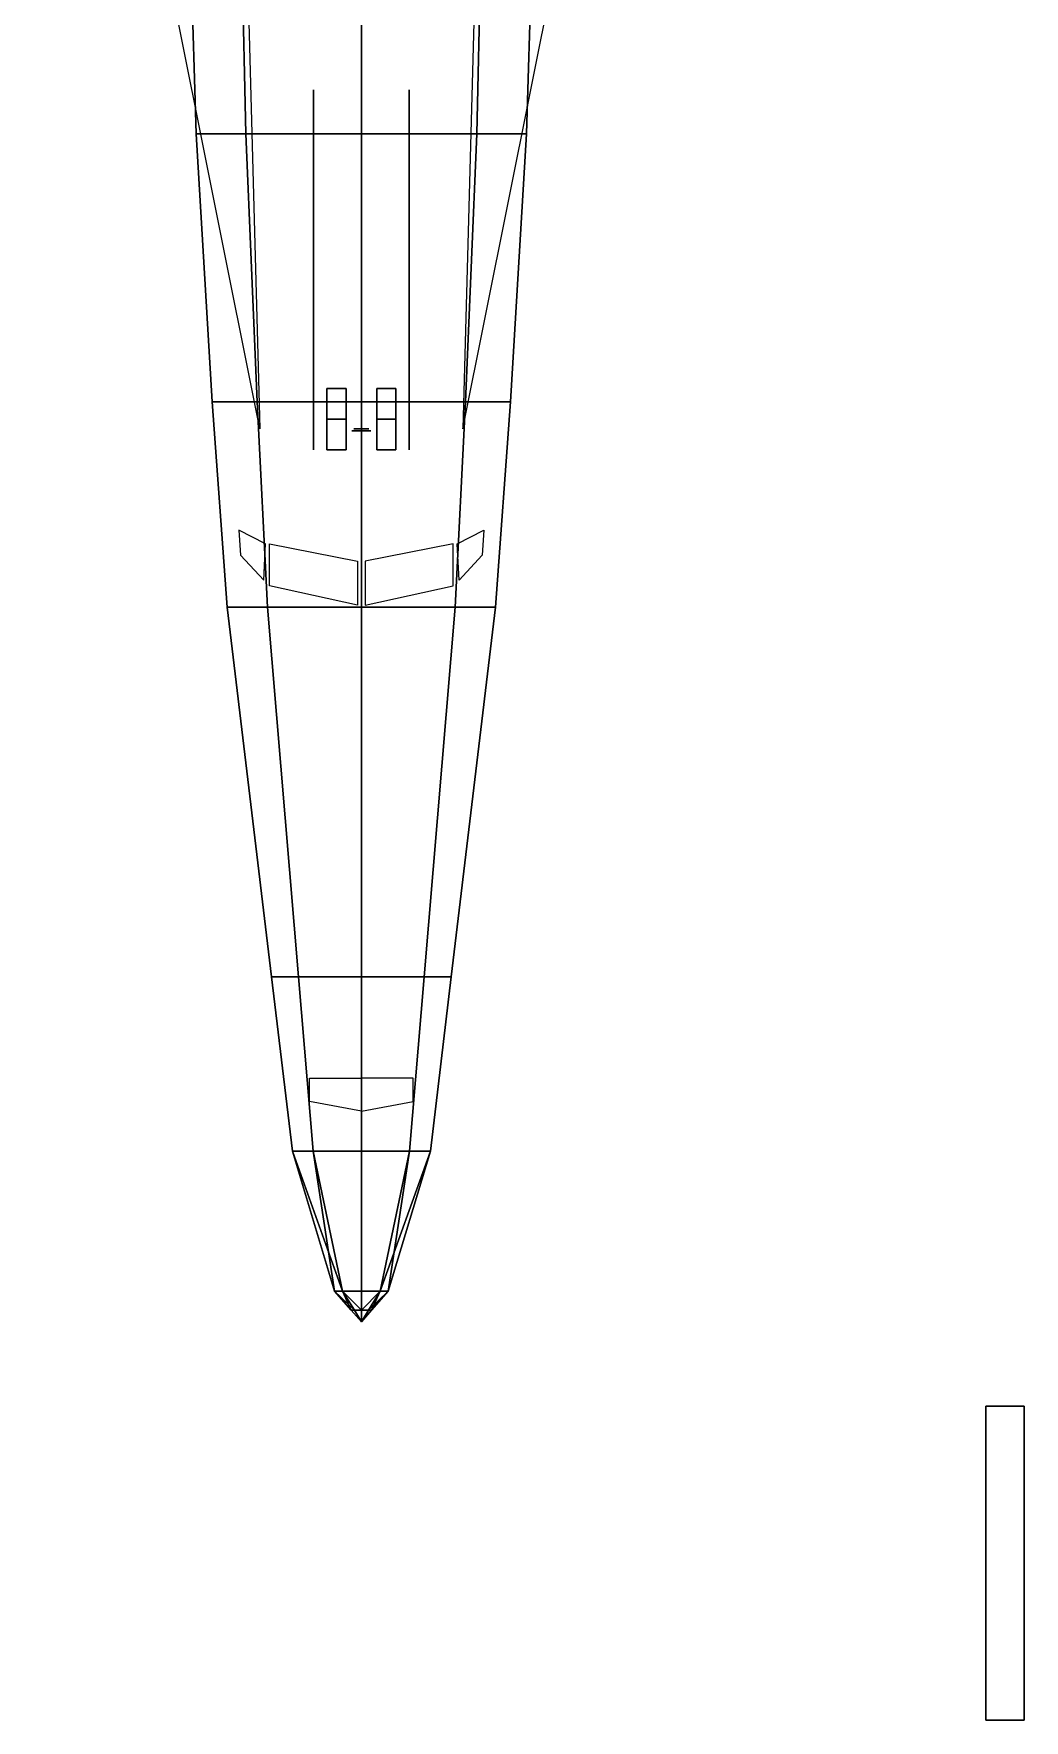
# Model space of a CAD drawing. Extents: x -10460 to 10460, y -19415 to 12503.
# Drawn here: x -2627 to 5315, y -19415 to -5895 of the extents above; entities that cross this region are included whole.
import ezdxf

# ---------------------------------------------------------------- set-up
doc = ezdxf.new("R2010")
doc.units = 0

msp = doc.modelspace()

# ---------------------------------------------------------------- linework, layer by layer
at = {"layer": '10267', "color": 1}
msp.add_3dface([(0, -11658, -922), (0, -11535, -1121), (0, -11428, -1121), (0, -11489, -922)], dxfattribs=at)
msp.add_3dface([(0, -11658, -922), (0, -11535, -1121), (0, -11428, -1121), (0, -11489, -922)], dxfattribs=at)
at = {"layer": '11479', "color": 1}
msp.add_3dface([(384, -9231, -1029), (384, -9231, -1367), (384, -6344, -1367), (384, -6344, -1075)], dxfattribs=at)
msp.add_3dface([(384, -9231, -1029), (384, -9231, -1367), (384, -6344, -1367), (384, -6344, -1075)], dxfattribs=at)
at = {"layer": '11577', "color": 1}
msp.add_3dface([(-384, -9231, -1029), (-384, -9231, -1367), (-384, -6344, -1367), (-384, -6344, -1075)], dxfattribs=at)
msp.add_3dface([(-384, -9231, -1029), (-384, -9231, -1367), (-384, -6344, -1367), (-384, -6344, -1075)], dxfattribs=at)
at = {"layer": '12241', "color": 1}
for points in [[(0, -8125, -1137), (0, -8924, -2043), (0, -8924, -2150), (0, -7972, -1106)], [(0, -8125, -1137), (0, -8924, -2043), (0, -8924, -2150), (0, -7972, -1106)], [(0, -9062, -1106), (0, -9062, -3256), (0, -8924, -3256), (0, -8924, -1106)], [(0, -9062, -1106), (0, -9062, -3256), (0, -8924, -3256), (0, -8924, -1106)], [(61, -9062, -1106), (61, -9062, -2949), (-61, -9062, -2949), (-61, -9062, -1106)], [(61, -9062, -1106), (61, -9062, -2949), (-61, -9062, -2949), (-61, -9062, -1106)]]:
    msp.add_3dface(points, dxfattribs=at)
at = {"layer": '12483', "color": 1}
for points in [[(5315, -16896, 2196), (5315, -16896, -3594), (5007, -16896, -3594), (5007, -16896, 2196)], [(5315, -19415, 2196), (5315, -16896, 2196), (5007, -16896, 2196), (5007, -19415, 2196)], [(5007, -19415, 2196), (5007, -16896, 2196), (5007, -16896, -3594), (5007, -19415, -3594)], [(5007, -19415, -3594), (5007, -16896, -3594), (5315, -16896, -3594), (5315, -19415, -3594)], [(5315, -19415, -3594), (5315, -16896, -3594), (5315, -16896, 2196), (5315, -19415, 2196)], [(5007, -19415, 2196), (5007, -19415, -3594), (5315, -19415, -3594), (5315, -19415, 2196)]]:
    msp.add_3dface(points, dxfattribs=at)
at = {"layer": '14333', "color": 1}
for points in [[(123, -8986, -2964), (123, -8986, -3517), (123, -8740, -3379), (123, -8986, -2964)], [(123, -8986, -2964), (123, -8740, -3379), (123, -8740, -3103), (123, -8986, -2964)], [(123, -8986, -2964), (276, -8986, -2964), (276, -8740, -3103), (123, -8740, -3103)], [(123, -8740, -3379), (276, -8740, -3379), (276, -8740, -3103), (123, -8740, -3103)], [(123, -8740, -3379), (276, -8740, -3379), (276, -8986, -3517), (123, -8986, -3517)], [(123, -8986, -2964), (123, -8986, -3517), (123, -8740, -3379), (123, -8986, -2964)], [(123, -8986, -2964), (123, -8740, -3379), (123, -8740, -3103), (123, -8986, -2964)], [(123, -8986, -2964), (276, -8986, -2964), (276, -8740, -3103), (123, -8740, -3103)], [(123, -8740, -3379), (276, -8740, -3379), (276, -8740, -3103), (123, -8740, -3103)], [(123, -8740, -3379), (276, -8740, -3379), (276, -8986, -3517), (123, -8986, -3517)], [(276, -8986, -2964), (276, -8986, -3517), (276, -8740, -3379), (276, -8986, -2964)], [(276, -8986, -2964), (276, -8740, -3379), (276, -8740, -3103), (276, -8986, -2964)], [(276, -8986, -2964), (276, -8986, -3517), (276, -8740, -3379), (276, -8986, -2964)], [(276, -8986, -2964), (276, -8740, -3379), (276, -8740, -3103), (276, -8986, -2964)], [(123, -8986, -2964), (123, -9231, -3103), (123, -9231, -3379), (123, -8986, -2964)], [(123, -8986, -2964), (123, -9231, -3379), (123, -8986, -3517), (123, -8986, -2964)], [(123, -8986, -2964), (276, -8986, -2964), (276, -9231, -3103), (123, -9231, -3103)], [(123, -9231, -3379), (276, -9231, -3379), (276, -8986, -3517), (123, -8986, -3517)], [(123, -8986, -2964), (123, -9231, -3103), (123, -9231, -3379), (123, -8986, -2964)], [(123, -8986, -2964), (123, -9231, -3379), (123, -8986, -3517), (123, -8986, -2964)], [(123, -8986, -2964), (276, -8986, -2964), (276, -9231, -3103), (123, -9231, -3103)], [(123, -9231, -3379), (276, -9231, -3379), (276, -8986, -3517), (123, -8986, -3517)], [(276, -8986, -2964), (276, -9231, -3103), (276, -9231, -3379), (276, -8986, -2964)], [(276, -8986, -2964), (276, -9231, -3379), (276, -8986, -3517), (276, -8986, -2964)], [(276, -8986, -2964), (276, -9231, -3103), (276, -9231, -3379), (276, -8986, -2964)], [(276, -8986, -2964), (276, -9231, -3379), (276, -8986, -3517), (276, -8986, -2964)], [(123, -9231, -3379), (276, -9231, -3379), (276, -9231, -3103), (123, -9231, -3103)], [(123, -9231, -3379), (276, -9231, -3379), (276, -9231, -3103), (123, -9231, -3103)]]:
    msp.add_3dface(points, dxfattribs=at)
at = {"layer": '15049', "color": 1}
for points in [[(-276, -8986, -2964), (-276, -8986, -3517), (-276, -8740, -3379), (-276, -8986, -2964)], [(-276, -8986, -2964), (-276, -8740, -3379), (-276, -8740, -3103), (-276, -8986, -2964)], [(-276, -8986, -2964), (-123, -8986, -2964), (-123, -8740, -3103), (-276, -8740, -3103)], [(-276, -8740, -3379), (-123, -8740, -3379), (-123, -8740, -3103), (-276, -8740, -3103)], [(-276, -8740, -3379), (-123, -8740, -3379), (-123, -8986, -3517), (-276, -8986, -3517)], [(-276, -8986, -2964), (-276, -8986, -3517), (-276, -8740, -3379), (-276, -8986, -2964)], [(-276, -8986, -2964), (-276, -8740, -3379), (-276, -8740, -3103), (-276, -8986, -2964)], [(-276, -8986, -2964), (-123, -8986, -2964), (-123, -8740, -3103), (-276, -8740, -3103)], [(-276, -8740, -3379), (-123, -8740, -3379), (-123, -8740, -3103), (-276, -8740, -3103)], [(-276, -8740, -3379), (-123, -8740, -3379), (-123, -8986, -3517), (-276, -8986, -3517)], [(-123, -8986, -2964), (-123, -8986, -3517), (-123, -8740, -3379), (-123, -8986, -2964)], [(-123, -8986, -2964), (-123, -8740, -3379), (-123, -8740, -3103), (-123, -8986, -2964)], [(-123, -8986, -2964), (-123, -8986, -3517), (-123, -8740, -3379), (-123, -8986, -2964)], [(-123, -8986, -2964), (-123, -8740, -3379), (-123, -8740, -3103), (-123, -8986, -2964)], [(-276, -8986, -2964), (-276, -9231, -3103), (-276, -9231, -3379), (-276, -8986, -2964)], [(-276, -8986, -2964), (-276, -9231, -3379), (-276, -8986, -3517), (-276, -8986, -2964)], [(-276, -8986, -2964), (-123, -8986, -2964), (-123, -9231, -3103), (-276, -9231, -3103)], [(-276, -9231, -3379), (-123, -9231, -3379), (-123, -8986, -3517), (-276, -8986, -3517)], [(-276, -8986, -2964), (-276, -9231, -3103), (-276, -9231, -3379), (-276, -8986, -2964)], [(-276, -8986, -2964), (-276, -9231, -3379), (-276, -8986, -3517), (-276, -8986, -2964)], [(-276, -8986, -2964), (-123, -8986, -2964), (-123, -9231, -3103), (-276, -9231, -3103)], [(-276, -9231, -3379), (-123, -9231, -3379), (-123, -8986, -3517), (-276, -8986, -3517)], [(-123, -8986, -2964), (-123, -9231, -3103), (-123, -9231, -3379), (-123, -8986, -2964)], [(-123, -8986, -2964), (-123, -9231, -3379), (-123, -8986, -3517), (-123, -8986, -2964)], [(-123, -8986, -2964), (-123, -9231, -3103), (-123, -9231, -3379), (-123, -8986, -2964)], [(-123, -8986, -2964), (-123, -9231, -3379), (-123, -8986, -3517), (-123, -8986, -2964)], [(-276, -9231, -3379), (-123, -9231, -3379), (-123, -9231, -3103), (-276, -9231, -3103)], [(-276, -9231, -3379), (-123, -9231, -3379), (-123, -9231, -3103), (-276, -9231, -3103)]]:
    msp.add_3dface(points, dxfattribs=at)
at = {"layer": '23057', "color": 1}
for points in [[(-927, -6697, 1358), (-956, -5376, 1507), (-1365, -5376, 346), (-1325, -6697, 280)], [(-1325, -6697, 280), (-1365, -5376, 346), (-956, -5376, -816), (-927, -6697, -799)], [(-927, -6697, 1358), (-956, -5376, 1507), (-1365, -5376, 346), (-1325, -6697, 280)], [(-1325, -6697, 280), (-1365, -5376, 346), (-956, -5376, -816), (-927, -6697, -799)], [(0, -6697, 1628), (0, -5376, 1797), (-956, -5376, 1507), (-927, -6697, 1358)], [(-927, -6697, -799), (-956, -5376, -816), (0, -5376, -1106), (0, -6697, -1068)], [(0, -6697, 1628), (0, -5376, 1797), (-956, -5376, 1507), (-927, -6697, 1358)], [(-927, -6697, -799), (-956, -5376, -816), (0, -5376, -1106), (0, -6697, -1068)], [(0, -6697, -1068), (0, -5376, -1106), (956, -5376, -816), (927, -6697, -799)], [(927, -6697, 1358), (956, -5376, 1507), (0, -5376, 1797), (0, -6697, 1628)], [(0, -6697, -1068), (0, -5376, -1106), (956, -5376, -816), (927, -6697, -799)], [(927, -6697, 1358), (956, -5376, 1507), (0, -5376, 1797), (0, -6697, 1628)], [(927, -6697, -799), (956, -5376, -816), (1365, -5376, 346), (1325, -6697, 280)], [(1325, -6697, 280), (1365, -5376, 346), (956, -5376, 1507), (927, -6697, 1358)], [(927, -6697, -799), (956, -5376, -816), (1365, -5376, 346), (1325, -6697, 280)], [(1325, -6697, 280), (1365, -5376, 346), (956, -5376, 1507), (927, -6697, 1358)]]:
    msp.add_3dface(points, dxfattribs=at)
at = {"layer": '25507', "color": 1}
for points in [[(-836, -8847, 1116), (-927, -6697, 1358), (-1325, -6697, 280), (-1195, -8847, 172)], [(-1195, -8847, 172), (-1325, -6697, 280), (-927, -6697, -799), (-836, -8847, -771)], [(-836, -8847, 1116), (-927, -6697, 1358), (-1325, -6697, 280), (-1195, -8847, 172)], [(-1195, -8847, 172), (-1325, -6697, 280), (-927, -6697, -799), (-836, -8847, -771)], [(0, -8847, 1352), (0, -6697, 1628), (-927, -6697, 1358), (-836, -8847, 1116)], [(-836, -8847, -771), (-927, -6697, -799), (0, -6697, -1068), (0, -8847, -1007)], [(0, -8847, 1352), (0, -6697, 1628), (-927, -6697, 1358), (-836, -8847, 1116)], [(-836, -8847, -771), (-927, -6697, -799), (0, -6697, -1068), (0, -8847, -1007)], [(0, -8847, -1007), (0, -6697, -1068), (927, -6697, -799), (836, -8847, -771)], [(836, -8847, 1116), (927, -6697, 1358), (0, -6697, 1628), (0, -8847, 1352)], [(0, -8847, -1007), (0, -6697, -1068), (927, -6697, -799), (836, -8847, -771)], [(836, -8847, 1116), (927, -6697, 1358), (0, -6697, 1628), (0, -8847, 1352)], [(836, -8847, -771), (927, -6697, -799), (1325, -6697, 280), (1195, -8847, 172)], [(1195, -8847, 172), (1325, -6697, 280), (927, -6697, 1358), (836, -8847, 1116)], [(836, -8847, -771), (927, -6697, -799), (1325, -6697, 280), (1195, -8847, 172)], [(1195, -8847, 172), (1325, -6697, 280), (927, -6697, 1358), (836, -8847, 1116)], [(-753, -10491, 825), (-836, -8847, 1116), (-1195, -8847, 172), (-1075, -10491, 32)], [(-1075, -10491, 32), (-1195, -8847, 172), (-836, -8847, -771), (-753, -10491, -762)], [(-753, -10491, 825), (-836, -8847, 1116), (-1195, -8847, 172), (-1075, -10491, 32)], [(-1075, -10491, 32), (-1195, -8847, 172), (-836, -8847, -771), (-753, -10491, -762)], [(0, -10491, 1023), (0, -8847, 1352), (-836, -8847, 1116), (-753, -10491, 825)], [(-753, -10491, -762), (-836, -8847, -771), (0, -8847, -1007), (0, -10491, -960)], [(0, -10491, 1023), (0, -8847, 1352), (-836, -8847, 1116), (-753, -10491, 825)], [(-753, -10491, -762), (-836, -8847, -771), (0, -8847, -1007), (0, -10491, -960)], [(0, -10491, -960), (0, -8847, -1007), (836, -8847, -771), (753, -10491, -762)], [(753, -10491, 825), (836, -8847, 1116), (0, -8847, 1352), (0, -10491, 1023)], [(0, -10491, -960), (0, -8847, -1007), (836, -8847, -771), (753, -10491, -762)], [(753, -10491, 825), (836, -8847, 1116), (0, -8847, 1352), (0, -10491, 1023)], [(753, -10491, -762), (836, -8847, -771), (1195, -8847, 172), (1075, -10491, 32)], [(1075, -10491, 32), (1195, -8847, 172), (836, -8847, 1116), (753, -10491, 825)], [(753, -10491, -762), (836, -8847, -771), (1195, -8847, 172), (1075, -10491, 32)], [(1075, -10491, 32), (1195, -8847, 172), (836, -8847, 1116), (753, -10491, 825)], [(-504, -13455, 300), (-753, -10491, 825), (-1075, -10491, 32), (-720, -13455, -223)], [(-720, -13455, -223), (-1075, -10491, 32), (-753, -10491, -762), (-504, -13455, -745)], [(-504, -13455, 300), (-753, -10491, 825), (-1075, -10491, 32), (-720, -13455, -223)], [(-720, -13455, -223), (-1075, -10491, 32), (-753, -10491, -762), (-504, -13455, -745)], [(0, -13455, 430), (0, -10491, 1023), (-753, -10491, 825), (-504, -13455, 300)], [(-504, -13455, -745), (-753, -10491, -762), (0, -10491, -960), (0, -13455, -875)], [(0, -13455, 430), (0, -10491, 1023), (-753, -10491, 825), (-504, -13455, 300)], [(-504, -13455, -745), (-753, -10491, -762), (0, -10491, -960), (0, -13455, -875)], [(0, -13455, -875), (0, -10491, -960), (753, -10491, -762), (504, -13455, -745)], [(504, -13455, 300), (753, -10491, 825), (0, -10491, 1023), (0, -13455, 430)], [(0, -13455, -875), (0, -10491, -960), (753, -10491, -762), (504, -13455, -745)], [(504, -13455, 300), (753, -10491, 825), (0, -10491, 1023), (0, -13455, 430)], [(504, -13455, -745), (753, -10491, -762), (1075, -10491, 32), (720, -13455, -223)], [(720, -13455, -223), (1075, -10491, 32), (753, -10491, 825), (504, -13455, 300)], [(504, -13455, -745), (753, -10491, -762), (1075, -10491, 32), (720, -13455, -223)], [(720, -13455, -223), (1075, -10491, 32), (753, -10491, 825), (504, -13455, 300)], [(-387, -14853, -87), (-504, -13455, 300), (-720, -13455, -223), (-553, -14853, -419)], [(-553, -14853, -419), (-720, -13455, -223), (-504, -13455, -745), (-387, -14853, -752)], [(-387, -14853, -87), (-504, -13455, 300), (-720, -13455, -223), (-553, -14853, -419)], [(-553, -14853, -419), (-720, -13455, -223), (-504, -13455, -745), (-387, -14853, -752)], [(0, -14853, -4), (0, -13455, 430), (-504, -13455, 300), (-387, -14853, -87)], [(-387, -14853, -752), (-504, -13455, -745), (0, -13455, -875), (0, -14853, -835)], [(0, -14853, -4), (0, -13455, 430), (-504, -13455, 300), (-387, -14853, -87)], [(-387, -14853, -752), (-504, -13455, -745), (0, -13455, -875), (0, -14853, -835)], [(0, -14853, -835), (0, -13455, -875), (504, -13455, -745), (387, -14853, -752)], [(387, -14853, -87), (504, -13455, 300), (0, -13455, 430), (0, -14853, -4)], [(0, -14853, -835), (0, -13455, -875), (504, -13455, -745), (387, -14853, -752)], [(387, -14853, -87), (504, -13455, 300), (0, -13455, 430), (0, -14853, -4)], [(387, -14853, -752), (504, -13455, -745), (720, -13455, -223), (553, -14853, -419)], [(553, -14853, -419), (720, -13455, -223), (504, -13455, 300), (387, -14853, -87)], [(387, -14853, -752), (504, -13455, -745), (720, -13455, -223), (553, -14853, -419)], [(553, -14853, -419), (720, -13455, -223), (504, -13455, 300), (387, -14853, -87)], [(-215, -15974, -577), (-387, -14853, -87), (-553, -14853, -419), (-215, -15974, -577)], [(-215, -15974, -577), (-553, -14853, -419), (-151, -15974, -758), (-215, -15974, -577)], [(-151, -15974, -758), (-553, -14853, -419), (-387, -14853, -752), (-151, -15974, -758)], [(-215, -15974, -577), (-387, -14853, -87), (-553, -14853, -419), (-215, -15974, -577)], [(-215, -15974, -577), (-553, -14853, -419), (-151, -15974, -758), (-215, -15974, -577)], [(-151, -15974, -758), (-553, -14853, -419), (-387, -14853, -752), (-151, -15974, -758)], [(0, -15974, -352), (0, -14853, -4), (-387, -14853, -87), (-151, -15974, -397)], [(-151, -15974, -397), (-387, -14853, -87), (-215, -15974, -577), (-151, -15974, -397)], [(-151, -15974, -758), (-387, -14853, -752), (0, -14853, -835), (0, -15974, -803)], [(0, -15974, -352), (0, -14853, -4), (-387, -14853, -87), (-151, -15974, -397)], [(-151, -15974, -397), (-387, -14853, -87), (-215, -15974, -577), (-151, -15974, -397)], [(-151, -15974, -758), (-387, -14853, -752), (0, -14853, -835), (0, -15974, -803)], [(0, -15974, -803), (0, -14853, -835), (387, -14853, -752), (151, -15974, -758)], [(151, -15974, -397), (387, -14853, -87), (0, -14853, -4), (0, -15974, -352)], [(0, -15974, -803), (0, -14853, -835), (387, -14853, -752), (151, -15974, -758)], [(151, -15974, -397), (387, -14853, -87), (0, -14853, -4), (0, -15974, -352)], [(151, -15974, -758), (553, -14853, -419), (215, -15974, -577), (151, -15974, -758)], [(151, -15974, -758), (387, -14853, -752), (553, -14853, -419), (151, -15974, -758)], [(215, -15974, -577), (387, -14853, -87), (151, -15974, -397), (215, -15974, -577)], [(151, -15974, -758), (553, -14853, -419), (215, -15974, -577), (151, -15974, -758)], [(151, -15974, -758), (387, -14853, -752), (553, -14853, -419), (151, -15974, -758)], [(215, -15974, -577), (387, -14853, -87), (151, -15974, -397), (215, -15974, -577)], [(215, -15974, -577), (553, -14853, -419), (387, -14853, -87), (215, -15974, -577)], [(215, -15974, -577), (553, -14853, -419), (387, -14853, -87), (215, -15974, -577)], [(-81, -16128, -599), (-151, -15974, -397), (-215, -15974, -577), (-81, -16128, -599)], [(-81, -16128, -599), (-215, -15974, -577), (-56, -16128, -759), (-81, -16128, -599)], [(-56, -16128, -759), (-215, -15974, -577), (-151, -15974, -758), (-56, -16128, -759)], [(-81, -16128, -599), (-151, -15974, -397), (-215, -15974, -577), (-81, -16128, -599)], [(-81, -16128, -599), (-215, -15974, -577), (-56, -16128, -759), (-81, -16128, -599)], [(-56, -16128, -759), (-215, -15974, -577), (-151, -15974, -758), (-56, -16128, -759)], [(0, -16128, -399), (-151, -15974, -397), (-56, -16128, -439), (0, -16128, -399)], [(0, -16128, -399), (0, -15974, -352), (-151, -15974, -397), (0, -16128, -399)], [(-56, -16128, -439), (-151, -15974, -397), (-81, -16128, -599), (-56, -16128, -439)], [(-56, -16128, -759), (-151, -15974, -758), (0, -16128, -799), (-56, -16128, -759)], [(0, -16128, -799), (-151, -15974, -758), (0, -15974, -803), (0, -16128, -799)], [(0, -16128, -399), (-151, -15974, -397), (-56, -16128, -439), (0, -16128, -399)], [(0, -16128, -399), (0, -15974, -352), (-151, -15974, -397), (0, -16128, -399)], [(-56, -16128, -439), (-151, -15974, -397), (-81, -16128, -599), (-56, -16128, -439)], [(-56, -16128, -759), (-151, -15974, -758), (0, -16128, -799), (-56, -16128, -759)], [(0, -16128, -799), (-151, -15974, -758), (0, -15974, -803), (0, -16128, -799)], [(0, -16128, -799), (151, -15974, -758), (56, -16128, -759), (0, -16128, -799)], [(0, -16128, -799), (0, -15974, -803), (151, -15974, -758), (0, -16128, -799)], [(56, -16128, -439), (151, -15974, -397), (0, -16128, -399), (56, -16128, -439)], [(0, -16128, -399), (151, -15974, -397), (0, -15974, -352), (0, -16128, -399)], [(0, -16128, -799), (151, -15974, -758), (56, -16128, -759), (0, -16128, -799)], [(0, -16128, -799), (0, -15974, -803), (151, -15974, -758), (0, -16128, -799)], [(56, -16128, -439), (151, -15974, -397), (0, -16128, -399), (56, -16128, -439)], [(0, -16128, -399), (151, -15974, -397), (0, -15974, -352), (0, -16128, -399)], [(56, -16128, -759), (215, -15974, -577), (81, -16128, -599), (56, -16128, -759)], [(56, -16128, -759), (151, -15974, -758), (215, -15974, -577), (56, -16128, -759)], [(81, -16128, -599), (151, -15974, -397), (56, -16128, -439), (81, -16128, -599)], [(56, -16128, -759), (215, -15974, -577), (81, -16128, -599), (56, -16128, -759)], [(56, -16128, -759), (151, -15974, -758), (215, -15974, -577), (56, -16128, -759)], [(81, -16128, -599), (151, -15974, -397), (56, -16128, -439), (81, -16128, -599)], [(81, -16128, -599), (215, -15974, -577), (151, -15974, -397), (81, -16128, -599)], [(81, -16128, -599), (215, -15974, -577), (151, -15974, -397), (81, -16128, -599)], [(0, -16220, -599), (-56, -16128, -439), (-81, -16128, -599), (0, -16220, -599)], [(0, -16220, -599), (-81, -16128, -599), (-56, -16128, -759), (0, -16220, -599)], [(0, -16220, -599), (-56, -16128, -439), (-81, -16128, -599), (0, -16220, -599)], [(0, -16220, -599), (-81, -16128, -599), (-56, -16128, -759), (0, -16220, -599)], [(0, -16220, -599), (0, -16128, -399), (-56, -16128, -439), (0, -16220, -599)], [(0, -16220, -599), (-56, -16128, -759), (0, -16128, -799), (0, -16220, -599)], [(0, -16220, -599), (0, -16128, -399), (-56, -16128, -439), (0, -16220, -599)], [(0, -16220, -599), (-56, -16128, -759), (0, -16128, -799), (0, -16220, -599)], [(0, -16220, -599), (0, -16128, -799), (56, -16128, -759), (0, -16220, -599)], [(0, -16220, -599), (56, -16128, -759), (81, -16128, -599), (0, -16220, -599)], [(0, -16220, -599), (81, -16128, -599), (56, -16128, -439), (0, -16220, -599)], [(0, -16220, -599), (56, -16128, -439), (0, -16128, -399), (0, -16220, -599)], [(0, -16220, -599), (0, -16128, -799), (56, -16128, -759), (0, -16220, -599)], [(0, -16220, -599), (56, -16128, -759), (81, -16128, -599), (0, -16220, -599)], [(0, -16220, -599), (81, -16128, -599), (56, -16128, -439), (0, -16220, -599)], [(0, -16220, -599), (56, -16128, -439), (0, -16128, -399), (0, -16220, -599)]]:
    msp.add_3dface(points, dxfattribs=at)
at = {"layer": '7423', "color": 1}
msp.add_3dface([(31, -10476, 1029), (737, -10322, 860), (737, -9984, 922), (31, -10122, 1091)], dxfattribs=at)
at = {"layer": '7483', "color": 1}
msp.add_3dface([(-31, -10476, 1029), (-737, -10322, 860), (-737, -9984, 922), (-31, -10122, 1091)], dxfattribs=at)
at = {"layer": '7543', "color": 1}
msp.add_3dface([(968, -10076, 660), (783, -10276, 829), (768, -9984, 876), (983, -9876, 707)], dxfattribs=at)
at = {"layer": '7603', "color": 1}
msp.add_3dface([(-968, -10076, 660), (-783, -10276, 829), (-768, -9984, 876), (-983, -9876, 707)], dxfattribs=at)
at = {"layer": '7663', "color": 1}
msp.add_3dface([(0, -14531, 123), (415, -14454, 46), (415, -14269, 77), (0, -14269, 184)], dxfattribs=at)
at = {"layer": '7723', "color": 1}
msp.add_3dface([(0, -14531, 123), (-415, -14454, 46), (-415, -14269, 77), (0, -14269, 184)], dxfattribs=at)
at = {"layer": '8983', "color": 1}
msp.add_3dface([(814, -9062, -845), (2627, -15, -845), (1044, -568, -845), (814, -9062, -845)], dxfattribs=at)
msp.add_3dface([(814, -9062, -845), (2627, -15, -845), (1044, -568, -845), (814, -9062, -845)], dxfattribs=at)
at = {"layer": '9057', "color": 1}
msp.add_3dface([(-814, -9062, -845), (-2627, -15, -845), (-1044, -568, -845), (-814, -9062, -845)], dxfattribs=at)
msp.add_3dface([(-814, -9062, -845), (-2627, -15, -845), (-1044, -568, -845), (-814, -9062, -845)], dxfattribs=at)
at = {"layer": '9589', "color": 1}
msp.add_3dface([(0, -9078, -1859), (77, -9078, -1935), (0, -9078, -2012), (-77, -9078, -1935)], dxfattribs=at)
at = {"layer": '9811', "color": 1}
msp.add_3dface([(384, -9231, -1029), (384, -9231, -1367), (384, -6344, -1367), (384, -6344, -1075)], dxfattribs=at)

doc.saveas('drawing.dxf')
